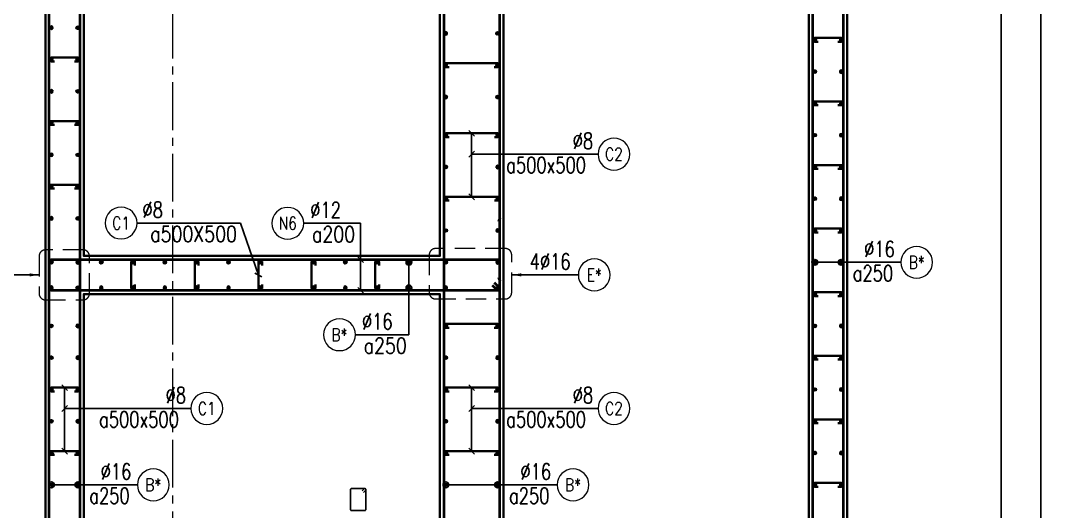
# Model space of a CAD drawing. Header units: millimetres. Extents: x 988833 to 1318015, y -9365 to 47591.
# Drawn here: x 1045245 to 1053339, y 1477 to 5337 of the extents above; entities that cross this region are included whole.
import ezdxf
from ezdxf.enums import TextEntityAlignment as Align

# ---------------------------------------------------------------- set-up
doc = ezdxf.new("R2010")
doc.units = ezdxf.units.MM
doc.header["$MEASUREMENT"] = 0
doc.linetypes.add('HIDDEN2', pattern=[4.7625, 3.175, -1.5875])
doc.linetypes.add('OF_Grid_1$0$CENTER2', pattern=[1.125, 0.75, -0.125, 0.125, -0.125])
doc.layers.get('0').update_dxf_attribs({"lineweight": 20})
doc.layers.get('Defpoints').update_dxf_attribs({"color": 151, "lineweight": 9})
for name, color, linetype, lineweight in [('KC-LEADER', 153, 'Continuous', 18), ('KC-THEP', 6, 'Continuous', 40), ('NDC_S_DIM', 1, 'Continuous', 15), ('NDC_S_HIDDEN', 8, 'HIDDEN2', 13), ('NDC_S_LEADER', 1, 'Continuous', 15), ('NDC_S_REBAR', 4, 'Continuous', 35), ('NDC_S_STIRRUP', 4, 'Continuous', 40), ('NDC_S_VN TEXT', 7, 'Continuous', 20), ('NDC_S_WALL', 6, 'Continuous', 35), ('OF_Grid_1$0$NDC_S_AXIS', 5, 'OF_Grid_1$0$CENTER2', 13)]:
    doc.layers.add(name, color=color, linetype=linetype, lineweight=lineweight)
doc.layers.add('Ligature', color=1, linetype='Continuous')
doc.styles.add('NDC_DIM', font='', dxfattribs={"width": 0.75})
doc.styles.add('NDC_EN TXT', font='romans.shx', dxfattribs={"width": 0.8})
doc.styles.get('NDC_DIM').set_extended_font_data('Dotum')
doc.dimstyles.new('NDC_dim_30', dxfattribs={"dimscale": 30, "dimtxt": 2.5, "dimasz": 1.5, "dimexe": 1.5, "dimexo": 2.5, "dimgap": 1, "dimtad": 1, "dimdec": 0, "dimzin": 0, "dimdsep": 46, "dimtxsty": 'NDC_DIM', "dimblk": 'DIMMARK', "dimcen": 0.09, "dimdle": 1.2, "dimclrd": 1, "dimclre": 1, "dimclrt": 3, "dimadec": 0, "dimazin": 0, "dimtfac": 1, "dimtdec": 0, "dimtix": 1, "dimtofl": 0, "dimtmove": 0, "dimatfit": 3, "dimfxl": 6, "dimfxlon": 1, "dimtolj": 1, "dimtzin": 0, "dimarcsym": 0})
doc.dimstyles.new('NDC_dim_50', dxfattribs={"dimscale": 50, "dimtxt": 2.5, "dimasz": 1.5, "dimexe": 1.5, "dimexo": 2.5, "dimgap": 1, "dimtad": 1, "dimdec": 0, "dimzin": 0, "dimdsep": 46, "dimtxsty": 'NDC_DIM', "dimblk": 'DIMMARK', "dimcen": 0.09, "dimdle": 1.2, "dimclrd": 1, "dimclre": 1, "dimclrt": 3, "dimadec": 0, "dimazin": 0, "dimtfac": 1, "dimtdec": 0, "dimtix": 1, "dimtofl": 0, "dimtmove": 0, "dimatfit": 3, "dimfxl": 6, "dimfxlon": 1, "dimtolj": 1, "dimtzin": 0, "dimarcsym": 0})

# ---------------------------------------------------------------- blocks, each defined once
blk = doc.blocks.new('THEP')
at = {"layer": 'KC-LEADER', "color": 6}
blk.add_circle((0, 0), 14, dxfattribs=at)
at = {"layer": 'KC-THEP'}
for p, q in [((-14, 0), (14, 0)), ((9.9, 9.9), (-9.9, -9.9)), ((-9.9, 9.9), (9.9, -9.9)), ((0, 14), (0, -14))]:
    blk.add_line(p, q, dxfattribs=at)
blk = doc.blocks.new('DIMMARK')
at = {"layer": 'NDC_S_DIM', "color": 1}
blk.add_line((-1.5, 0), (1, 0), dxfattribs=at)
at = {"layer": 'NDC_S_DIM', "color": 2, "const_width": 0.1}
blk.add_lwpolyline([(-0.42, -0.42), (0.42, 0.42)], dxfattribs=at)
blk = doc.blocks.new('*U13')
blk.add_circle((-2.5, 0), 2.5)
at = {"layer": 'NDC_S_VN TEXT', "color": 3, "style": 'NDC_EN TXT', "width": 0.75}
blk.add_attdef('DK1', (0.5, 0.85), '', height=2.5, dxfattribs=at)
at = {"layer": 'NDC_S_VN TEXT', "color": 7, "style": 'NDC_EN TXT', "width": 0.8}
blk.add_attdef('SH2', text='', height=2, dxfattribs=at).set_placement((-2.5, 0), align=Align.MIDDLE)
blk = doc.blocks.new('*U11')
blk.add_circle((-2.5, 0), 2.5)
at = {"layer": 'NDC_S_VN TEXT', "color": 3, "style": 'NDC_EN TXT', "width": 0.75}
for tag, p in [('DK1', (0.5, 0.85)), ('KC1', (0.5, -2.97))]:
    blk.add_attdef(tag, p, '', height=2.5, dxfattribs=at)
at = {"layer": 'NDC_S_VN TEXT', "color": 7, "style": 'NDC_EN TXT', "width": 0.8}
blk.add_attdef('SH2', text='', height=2, dxfattribs=at).set_placement((-2.5, 0), align=Align.MIDDLE)
blk = doc.blocks.new('*U12')
blk.add_circle((-2.5, 0), 2.5)
at = {"layer": 'NDC_S_VN TEXT', "color": 3, "style": 'NDC_EN TXT', "width": 0.75}
for tag, p in [('DK1', (0.5, 0.85)), ('KC1', (0.5, -2.97))]:
    blk.add_attdef(tag, p, '', height=2.5, dxfattribs=at)
at = {"layer": 'NDC_S_VN TEXT', "color": 7, "style": 'NDC_EN TXT', "width": 0.8}
blk.add_attdef('SH2', text='', height=2, dxfattribs=at).set_placement((-2.5, 0), align=Align.MIDDLE)
blk = doc.blocks.new('*U10')
blk.add_circle((2.5, 0), 2.5)
at = {"layer": 'NDC_S_VN TEXT', "color": 3, "style": 'NDC_EN TXT'}
for tag, width, p in [('DK2', 0.75, (-0.85, 0.85)), ('KC2', 0.8, (-0.85, -2.97))]:
    blk.add_attdef(tag, text='', height=2.5, dxfattribs=dict(at, width=width)).set_placement(p, align=Align.RIGHT)
at = {"layer": 'NDC_S_VN TEXT', "color": 7, "style": 'NDC_EN TXT', "width": 0.8}
blk.add_attdef('SH3', text='', height=2, dxfattribs=at).set_placement((2.5, 0), align=Align.MIDDLE)
blk = doc.blocks.new('*D629')
at = {"layer": 'Defpoints', "color": 0, "transparency": 16777216}
for p in [(1051740.9, 12485.6), (1052951.6, 12485.6), (1051740.9, 885.6)]:
    blk.add_point(p, dxfattribs=at)
at = {"layer": 'NDC_S_DIM', "color": 1, "lineweight": -2, "transparency": 16777216}
for p, q in [((1052651.6, 12485.6), (1053026.6, 12485.6)), ((1052951.6, 960.6), (1052951.6, 12410.6)), ((1052651.6, 885.6), (1053026.6, 885.6))]:
    blk.add_line(p, q, dxfattribs=at)
at = {"layer": 'NDC_S_DIM', "color": 1, "lineweight": -2, "transparency": 16777216, "xscale": 75, "yscale": 75, "zscale": 75}
for p, rotation in [((1052951.6, 12485.6), 90), ((1052951.6, 885.6), 270)]:
    blk.add_blockref('DIMMARK', p, dxfattribs=dict(at, rotation=rotation))
at = {"layer": 'NDC_S_DIM', "color": 3, "transparency": 16777216, "insert": (1052839.1, 6685.6), "char_height": 125, "attachment_point": 5, "rotation": 90, "style": 'NDC_DIM'}
blk.add_mtext('\\A1;11600', dxfattribs=at)
blk = doc.blocks.new('*D632')
at = {"layer": 'Defpoints', "color": 0, "ltscale": 200, "transparency": 16777216}
for p in [(1051740.9, 12485.6), (1053264.2, 12485.6), (1051740.9, 885.9)]:
    blk.add_point(p, dxfattribs=at)
at = {"layer": 'NDC_S_DIM', "color": 1, "lineweight": -2, "ltscale": 200, "transparency": 16777216}
for p, q in [((1052964.2, 12485.6), (1053339.2, 12485.6)), ((1053264.2, 960.9), (1053264.2, 12410.6)), ((1052964.2, 885.9), (1053339.2, 885.9))]:
    blk.add_line(p, q, dxfattribs=at)
at = {"layer": 'NDC_S_DIM', "color": 1, "lineweight": -2, "ltscale": 200, "transparency": 16777216, "xscale": 75, "yscale": 75, "zscale": 75}
for p, rotation in [((1053264.2, 12485.6), 90), ((1053264.2, 885.9), 270)]:
    blk.add_blockref('DIMMARK', p, dxfattribs=dict(at, rotation=rotation))
at = {"layer": 'NDC_S_DIM', "color": 3, "ltscale": 200, "transparency": 16777216, "insert": (1053151.6, 6685.7), "char_height": 125, "attachment_point": 5, "rotation": 90, "style": 'NDC_DIM'}
blk.add_mtext('\\A1;11600', dxfattribs=at)

msp = doc.modelspace()

# ---------------------------------------------------------------- linework, layer by layer
at = {"layer": 'Ligature'}
msp.add_lwpolyline([(1047940.4, 1626.5), (1047956.3, 1642.4, 0.668179), (1047950.6, 1656.4), (1047845.9, 1656.4, 0.414214), (1047837.8, 1648.2), (1047837.8, 1491.1, 0.414214), (1047845.9, 1482.9), (1047950.6, 1482.9, 0.414214), (1047958.7, 1491.1), (1047958.7, 1648.2, 0.668179), (1047944.8, 1654), (1047928.8, 1638)], format="xyb", dxfattribs=at)
at = {"layer": 'NDC_S_HIDDEN', "ltscale": 50}
for points in [[(1045736.4, 3533.3), (1045440.3, 3533.3, 0.414214), (1045390.3, 3483.3), (1045390.3, 3190.4, 0.414214), (1045440.3, 3140.4), (1045736.4, 3140.4, 0.414214), (1045786.4, 3190.4), (1045786.4, 3483.3, 0.414214)], [(1049054.9, 3544), (1048506.8, 3544, 0.414214), (1048456.8, 3494), (1048456.8, 3197.9, 0.414214), (1048506.8, 3147.9), (1049054.9, 3147.9, 0.414214), (1049104.9, 3197.9), (1049104.9, 3494, 0.414214)]]:
    msp.add_lwpolyline(points, format="xyb", close=True, dxfattribs=at)
at = {"layer": 'NDC_S_REBAR'}
for points in [[(1051512.6, 5170.6), (1051487.6, 5170.6, -1), (1051487.6, 5200.6), (1051694.6, 5200.6, -1), (1051694.6, 5170.6), (1051669.6, 5170.6)], [(1045511.8, 5015.7), (1045486.8, 5015.7, -1), (1045486.8, 5045.7), (1045693.8, 5045.7, -1), (1045693.8, 5015.7), (1045668.8, 5015.7)], [(1048612.6, 4970.6), (1048587.6, 4970.6, -1), (1048587.6, 5000.6), (1048993, 5000.6, -1), (1048993, 4970.6), (1048968, 4970.6)], [(1051512.6, 4670.6), (1051487.6, 4670.6, -1), (1051487.6, 4700.6), (1051694.6, 4700.6, -1), (1051694.6, 4670.6), (1051669.6, 4670.6)], [(1045511.8, 4515.7), (1045486.8, 4515.7, -1), (1045486.8, 4545.7), (1045693.8, 4545.7, -1), (1045693.8, 4515.7), (1045668.8, 4515.7)], [(1048614.1, 4420.6), (1048589.1, 4420.6, -1), (1048589.1, 4450.6), (1048994.6, 4450.6, -1), (1048994.6, 4420.6), (1048969.6, 4420.6)], [(1051512.6, 4170.6), (1051487.6, 4170.6, -1), (1051487.6, 4200.6), (1051694.6, 4200.6, -1), (1051694.6, 4170.6), (1051669.6, 4170.6)], [(1045511.8, 4015.7), (1045486.8, 4015.7, -1), (1045486.8, 4045.7), (1045693.8, 4045.7, -1), (1045693.8, 4015.7), (1045668.8, 4015.7)], [(1048614.1, 3920.6), (1048589.1, 3920.6, -1), (1048589.1, 3950.6), (1048994.6, 3950.6, -1), (1048994.6, 3920.6), (1048969.6, 3920.6)], [(1051512.6, 3670.6), (1051487.6, 3670.6, -1), (1051487.6, 3700.6), (1051694.6, 3700.6, -1), (1051694.6, 3670.6), (1051669.6, 3670.6)], [(1046143.7, 3260.6), (1046143.7, 3235.6, -1), (1046113.7, 3235.6), (1046113.7, 3435.6, -1), (1046143.7, 3435.6), (1046143.7, 3410.6)], [(1046643.7, 3260.6), (1046643.7, 3235.6, -1), (1046613.7, 3235.6), (1046613.7, 3435.6, -1), (1046643.7, 3435.6), (1046643.7, 3410.6)], [(1047143.7, 3260.6), (1047143.7, 3235.6, -1), (1047113.7, 3235.6), (1047113.7, 3435.6, -1), (1047143.7, 3435.6), (1047143.7, 3410.6)], [(1047562, 3260.6), (1047562, 3235.6, -1), (1047532, 3235.6), (1047532, 3435.6, -1), (1047562, 3435.6), (1047562, 3410.6)], [(1048062, 3260.6), (1048062, 3235.6, -1), (1048032, 3235.6), (1048032, 3435.6, -1), (1048062, 3435.6), (1048062, 3410.6)], [(1051512.6, 3170.6), (1051487.6, 3170.6, -1), (1051487.6, 3200.6), (1051694.6, 3200.6, -1), (1051694.6, 3170.6), (1051669.6, 3170.6)], [(1048612.6, 2920.6), (1048587.6, 2920.6, -1), (1048587.6, 2950.6), (1048993, 2950.6, -1), (1048993, 2920.6), (1048968, 2920.6)], [(1051512.6, 2670.6), (1051487.6, 2670.6, -1), (1051487.6, 2700.6), (1051694.6, 2700.6, -1), (1051694.6, 2670.6), (1051669.6, 2670.6)], [(1045511.8, 2420.6), (1045486.8, 2420.6, -1), (1045486.8, 2450.6), (1045693.8, 2450.6, -1), (1045693.8, 2420.6), (1045668.8, 2420.6)], [(1048612.6, 2420.6), (1048587.6, 2420.6, -1), (1048587.6, 2450.6), (1048993, 2450.6, -1), (1048993, 2420.6), (1048968, 2420.6)], [(1051512.6, 2170.6), (1051487.6, 2170.6, -1), (1051487.6, 2200.6), (1051694.6, 2200.6, -1), (1051694.6, 2170.6), (1051669.6, 2170.6)], [(1045511.8, 1920.6), (1045486.8, 1920.6, -1), (1045486.8, 1950.6), (1045693.8, 1950.6, -1), (1045693.8, 1920.6), (1045668.8, 1920.6)], [(1048612.6, 1920.6), (1048587.6, 1920.6, -1), (1048587.6, 1950.6), (1048993, 1950.6, -1), (1048993, 1920.6), (1048968, 1920.6)], [(1051512.6, 1670.6), (1051487.6, 1670.6, -1), (1051487.6, 1700.6), (1051694.6, 1700.6, -1), (1051694.6, 1670.6), (1051669.6, 1670.6)]]:
    msp.add_lwpolyline(points, format="xyb", dxfattribs=at)
at = {"layer": 'NDC_S_STIRRUP'}
for points in [[(1045670.3, 575.6), (1045710.3, 535.6, -0.414214), (1045690.3, 515.6), (1045490.3, 515.6, -0.414214), (1045470.3, 535.6), (1045470.3, 12835.6, -0.414214), (1045490.3, 12855.6), (1045690.3, 12855.6, -0.414214), (1045710.3, 12835.6), (1045710.3, 535.6, -0.414214), (1045690.3, 515.6), (1045650.3, 555.6)], [(1049001.1, 3317), (1049011.1, 3287), (1049011.1, 12835.6, 0.414214), (1048991.1, 12855.6), (1048591.1, 12855.6, 0.414214), (1048571.1, 12835.6), (1048571.1, 9586.3), (1048571.1, 9586.3)], [(1051671.1, 575.6), (1051711.1, 535.6, -0.414214), (1051691.1, 515.6), (1051491.1, 515.6, -0.414214), (1051471.1, 535.6), (1051471.1, 12835.6, -0.414214), (1051491.1, 12855.6), (1051691.1, 12855.6, -0.414214), (1051711.1, 12835.6), (1051711.1, 535.6, -0.414214), (1051691.1, 515.6), (1051651.1, 555.6)], [(1048571.1, 10085.6), (1048571.1, 10085.6), (1048571.1, 535.6, 0.414214), (1048591.1, 515.6), (1048991.1, 515.6, 0.414214), (1049011.1, 535.6), (1049011.1, 3786.3), (1049001.1, 3756.3)], [(1048951.1, 3255.6), (1048991.1, 3215.6, 0.414214), (1049011.1, 3235.6), (1049011.1, 3435.6, 0.414214), (1048991.1, 3455.6), (1045490.3, 3455.6, 0.414214), (1045470.3, 3435.6), (1045470.3, 3235.6, 0.414358), (1045490.3, 3215.6), (1048991.1, 3215.6, 0.414214), (1049011.1, 3235.6), (1048971.1, 3275.6)]]:
    msp.add_lwpolyline(points, format="xyb", dxfattribs=at)
at = {"layer": 'NDC_S_WALL'}
for points in [[(1051740.9, 12885.6), (1051740.9, 485.6), (1049040.9, 485.6), (1047542.1, 485.6), (1047542.1, 485.6), (1047542.1, 985.6), (1047542.1, 985.6), (1048540.9, 985.6), (1048540.9, 3185.6), (1048540.9, 3185.6), (1045740.9, 3185.6), (1045740.9, 3185.6), (1045740.9, 985.6), (1046739.7, 985.6), (1046739.7, 985.6), (1046739.7, 485.6), (1046739.7, 485.6), (1045440.9, 485.6), (1045440.9, 9885.6)], [(1045740.9, 12885.6), (1045740.9, 3485.6), (1045740.9, 3485.6), (1048540.9, 3485.6), (1048540.9, 3485.6), (1048540.9, 10535.6)], [(1049040.9, 12585.6), (1049040.9, 785.6), (1051440.9, 785.6), (1051440.9, 12585.6)]]:
    msp.add_lwpolyline(points, dxfattribs=at)
at = {"layer": 'OF_Grid_1$0$NDC_S_AXIS', "ltscale": 500}
msp.add_line((1046441.9, -1148.8), (1046441.9, 14547.4), dxfattribs=at)

# ---------------------------------------------------------------- block references
at = {"layer": 'KC-THEP', "xscale": -1}
for p, rotation in [((1045486.8, 5280.7), 350.3314355636191), ((1048587.6, 5235.6), 350.3314355636191), ((1051694.6, 5185.6), 170.331435563619), ((1045486.8, 5030.7), 350.3314355636191), ((1048587.6, 4985.6), 350.3314355636191), ((1051694.6, 4935.6), 170.331435563619), ((1045486.8, 4780.7), 350.3314355636191), ((1048587.6, 4735.6), 350.3314355636191), ((1051694.6, 4685.6), 170.331435563619), ((1045486.8, 4530.7), 350.3314355636191), ((1048994.6, 4435.6), 170.331435563619), ((1051694.6, 4435.6), 170.331435563619), ((1045486.8, 4280.7), 350.3314355636191), ((1048994.6, 4185.6), 170.331435563619), ((1051694.6, 4185.6), 170.331435563619), ((1045486.8, 4030.7), 350.3314355636191), ((1048994.6, 3935.6), 170.331435563619), ((1051694.6, 3935.6), 170.331435563619), ((1045486.8, 3780.7), 350.3314355636191), ((1048994.6, 3685.6), 170.331435563619), ((1051694.6, 3685.6), 170.331435563619), ((1045693.8, 3435.6), 170.331435563619), ((1048994.6, 3435.6), 170.331435563619), ((1051694.6, 3435.6), 170.331435563619), ((1045486.8, 3235.6), 350.3314355636191), ((1045878.7, 3235.6), 350.3314355636191), ((1046128.7, 3235.6), 350.3314355636191), ((1046378.7, 3235.6), 350.3314355636191), ((1046628.7, 3235.6), 350.3314355636191), ((1046878.7, 3235.6), 350.3314355636191), ((1047128.7, 3235.6), 350.3314355636191), ((1047547, 3235.6), 350.3314355636191), ((1047797, 3235.6), 350.3314355636191), ((1048047, 3235.6), 350.3314355636191), ((1048297, 3235.6), 350.3314355636191), ((1048587.6, 3235.6), 350.3314355636191), ((1051694.6, 3185.6), 170.331435563619), ((1045693.8, 2935.6), 170.331435563619), ((1048993, 2935.6), 170.331435563619), ((1051694.6, 2935.6), 170.331435563619), ((1045693.8, 2685.6), 170.331435563619), ((1048993, 2685.6), 170.331435563619), ((1051694.6, 2685.6), 170.331435563619), ((1045693.8, 2435.6), 170.331435563619), ((1048993, 2435.6), 170.331435563619), ((1051694.6, 2435.6), 170.331435563619), ((1045693.8, 2185.6), 170.331435563619), ((1048993, 2185.6), 170.331435563619), ((1051694.6, 2185.6), 170.331435563619), ((1045693.8, 1935.6), 170.331435563619), ((1048993, 1935.6), 170.331435563619), ((1051694.6, 1935.6), 170.331435563619), ((1045693.8, 1685.6), 170.331435563619), ((1048993, 1685.6), 170.331435563619), ((1051694.6, 1685.6), 170.331435563619)]:
    msp.add_blockref('THEP', p, dxfattribs=dict(at, rotation=rotation))
at = {"layer": 'KC-THEP'}
for p, rotation in [((1045693.8, 5280.7), 9.66856443638095), ((1048993, 5235.6), 9.66856443638085), ((1051487.6, 5185.6), 189.6685644363809), ((1045693.8, 5030.7), 9.66856443638095), ((1048993, 4985.6), 9.66856443638085), ((1051487.6, 4935.6), 189.6685644363809), ((1045693.8, 4780.7), 9.66856443638095), ((1048993, 4735.6), 9.66856443638085), ((1051487.6, 4685.6), 189.6685644363809), ((1045693.8, 4530.7), 9.66856443638095), ((1048587.6, 4435.6), 189.6685644363809), ((1051487.6, 4435.6), 189.6685644363809), ((1045693.8, 4280.7), 9.66856443638095), ((1048587.6, 4185.6), 189.6685644363809), ((1051487.6, 4185.6), 189.6685644363809), ((1045693.8, 4030.7), 9.66856443638095), ((1048587.6, 3935.6), 189.6685644363809), ((1051487.6, 3935.6), 189.6685644363809), ((1045693.8, 3780.7), 9.66856443638095), ((1048587.6, 3685.6), 189.6685644363809), ((1051487.6, 3685.6), 189.6685644363809), ((1045486.8, 3435.6), 189.6685644363809), ((1045878.7, 3435.6), 189.6685644363809), ((1046128.7, 3435.6), 189.6685644363809), ((1046378.7, 3435.6), 189.6685644363809), ((1046628.7, 3435.6), 189.6685644363809), ((1046878.7, 3435.6), 189.6685644363809), ((1047128.7, 3435.6), 189.6685644363809), ((1047547, 3435.6), 189.6685644363809), ((1047797, 3435.6), 189.6685644363809), ((1048047, 3435.6), 189.6685644363809), ((1048297, 3435.6), 189.6685644363809), ((1048587.6, 3435.6), 189.6685644363809), ((1051487.6, 3435.6), 189.6685644363809), ((1045693.8, 3235.6), 9.66856443638095), ((1048994.6, 3235.6), 9.66856443638095), ((1051487.6, 3185.6), 189.6685644363809), ((1045486.8, 2935.6), 189.6685644363809), ((1048587.6, 2935.6), 189.6685644363809), ((1051487.6, 2935.6), 189.6685644363809), ((1045486.8, 2685.6), 189.6685644363809), ((1048587.6, 2685.6), 189.6685644363809), ((1051487.6, 2685.6), 189.6685644363809), ((1045486.8, 2435.6), 189.6685644363809), ((1048587.6, 2435.6), 189.6685644363809), ((1051487.6, 2435.6), 189.6685644363809), ((1045486.8, 2185.6), 189.6685644363809), ((1048587.6, 2185.6), 189.6685644363809), ((1051487.6, 2185.6), 189.6685644363809), ((1045486.8, 1935.6), 189.6685644363809), ((1048587.6, 1935.6), 189.6685644363809), ((1051487.6, 1935.6), 189.6685644363809), ((1045486.8, 1685.6), 189.6685644363809), ((1048587.6, 1685.6), 189.6685644363809), ((1051487.6, 1685.6), 189.6685644363809)]:
    msp.add_blockref('THEP', p, dxfattribs=dict(at, rotation=rotation))
at = {"layer": 'NDC_S_VN TEXT'}
ref = msp.add_blockref('*U12', (1049783.6, 4286.2), dxfattribs=dict(at, xscale=-50, yscale=50, zscale=50))
ref.add_attrib('SH2', 'C2', dxfattribs={"color": 7, "height": 100, "style": 'NDC_EN TXT', "width": 0.8}).set_placement((1049908.6, 4286.2), align=Align.MIDDLE)
ref.add_attrib('DK1', '%%c8', (1049584.5, 4328.5), dxfattribs={"color": 3, "height": 125, "style": 'NDC_EN TXT', "width": 0.75})
ref.add_attrib('KC1', 'a500x500', (1049062.2, 4137.6), dxfattribs={"color": 3, "height": 125, "style": 'NDC_EN TXT', "width": 0.75})
ref = msp.add_blockref('*U10', (1046160.2, 3744.6), dxfattribs=dict(at, xscale=-50, yscale=50, zscale=50))
ref.add_attrib('SH3', 'C1', dxfattribs={"color": 7, "height": 100, "style": 'NDC_EN TXT', "width": 0.8}).set_placement((1046035.2, 3744.6), align=Align.MIDDLE)
ref.add_attrib('DK2', '%%c8', dxfattribs={"color": 3, "height": 125, "style": 'NDC_EN TXT', "width": 0.75}).set_placement((1046363.4, 3786.9), align=Align.RIGHT)
ref.add_attrib('KC2', 'a500X500', dxfattribs={"color": 3, "height": 125, "style": 'NDC_EN TXT', "width": 0.8}).set_placement((1046945.6, 3596), align=Align.RIGHT)
ref = msp.add_blockref('*U10', (1047470, 3742.5), dxfattribs=dict(at, xscale=-50, yscale=50, zscale=50))
ref.add_attrib('SH3', 'N6', dxfattribs={"color": 7, "height": 100, "style": 'NDC_EN TXT', "width": 0.8}).set_placement((1047345, 3742.5), align=Align.MIDDLE)
ref.add_attrib('DK2', '%%C12', dxfattribs={"color": 3, "height": 125, "style": 'NDC_EN TXT', "width": 0.75}).set_placement((1047762.5, 3784.7), align=Align.RIGHT)
ref.add_attrib('KC2', 'a200', dxfattribs={"color": 3, "height": 125, "style": 'NDC_EN TXT', "width": 0.8}).set_placement((1047874.4, 3593.8), align=Align.RIGHT)
ref = msp.add_blockref('*U11', (1052163.5, 3435.6), dxfattribs=dict(at, xscale=-50, yscale=50, zscale=50))
ref.add_attrib('SH2', 'B*', dxfattribs={"color": 7, "height": 100, "style": 'NDC_EN TXT', "width": 0.8}).set_placement((1052288.5, 3435.6), align=Align.MIDDLE)
ref.add_attrib('DK1', '%%C16', (1051875.2, 3477.9), dxfattribs={"color": 3, "height": 125, "style": 'NDC_EN TXT', "width": 0.75})
ref.add_attrib('KC1', 'a250', (1051785.9, 3287), dxfattribs={"color": 3, "height": 125, "style": 'NDC_EN TXT', "width": 0.75})
ref = msp.add_blockref('*U13', (1049628.8, 3336.9), dxfattribs=dict(at, xscale=-50, yscale=50, zscale=50))
ref.add_attrib('SH2', 'E*', dxfattribs={"color": 7, "height": 100, "style": 'NDC_EN TXT', "width": 0.8}).set_placement((1049753.8, 3336.9), align=Align.MIDDLE)
ref.add_attrib('DK1', '4%%C16', (1049246.6, 3379.1), dxfattribs={"color": 3, "height": 125, "style": 'NDC_EN TXT', "width": 0.75})
ref = msp.add_blockref('*U10', (1047876.4, 2865.9), dxfattribs=dict(at, xscale=-50, yscale=50, zscale=50))
ref.add_attrib('SH3', 'B*', dxfattribs={"color": 7, "height": 100, "style": 'NDC_EN TXT', "width": 0.8}).set_placement((1047751.4, 2865.9), align=Align.MIDDLE)
ref.add_attrib('DK2', '%%C16', dxfattribs={"color": 3, "height": 125, "style": 'NDC_EN TXT', "width": 0.75}).set_placement((1048168.9, 2908.2), align=Align.RIGHT)
ref.add_attrib('KC2', 'a250', dxfattribs={"color": 3, "height": 125, "style": 'NDC_EN TXT', "width": 0.8}).set_placement((1048280.8, 2717.3), align=Align.RIGHT)
ref = msp.add_blockref('*U12', (1046583.6, 2286.2), dxfattribs=dict(at, xscale=-50, yscale=50, zscale=50))
ref.add_attrib('SH2', 'C1', dxfattribs={"color": 7, "height": 100, "style": 'NDC_EN TXT', "width": 0.8}).set_placement((1046708.6, 2286.2), align=Align.MIDDLE)
ref.add_attrib('DK1', '%%c8', (1046384.5, 2328.5), dxfattribs={"color": 3, "height": 125, "style": 'NDC_EN TXT', "width": 0.75})
ref.add_attrib('KC1', 'a500x500', (1045862.2, 2137.6), dxfattribs={"color": 3, "height": 125, "style": 'NDC_EN TXT', "width": 0.75})
ref = msp.add_blockref('*U12', (1049783.6, 2286.2), dxfattribs=dict(at, xscale=-50, yscale=50, zscale=50))
ref.add_attrib('SH2', 'C2', dxfattribs={"color": 7, "height": 100, "style": 'NDC_EN TXT', "width": 0.8}).set_placement((1049908.6, 2286.2), align=Align.MIDDLE)
ref.add_attrib('DK1', '%%c8', (1049584.5, 2328.5), dxfattribs={"color": 3, "height": 125, "style": 'NDC_EN TXT', "width": 0.75})
ref.add_attrib('KC1', 'a500x500', (1049062.2, 2137.6), dxfattribs={"color": 3, "height": 125, "style": 'NDC_EN TXT', "width": 0.75})
ref = msp.add_blockref('*U11', (1046162.7, 1685.6), dxfattribs=dict(at, xscale=-50, yscale=50, zscale=50))
ref.add_attrib('SH2', 'B*', dxfattribs={"color": 7, "height": 100, "style": 'NDC_EN TXT', "width": 0.8}).set_placement((1046287.7, 1685.6), align=Align.MIDDLE)
ref.add_attrib('DK1', '%%C16', (1045874.4, 1727.9), dxfattribs={"color": 3, "height": 125, "style": 'NDC_EN TXT', "width": 0.75})
ref.add_attrib('KC1', 'a250', (1045785.1, 1537), dxfattribs={"color": 3, "height": 125, "style": 'NDC_EN TXT', "width": 0.75})
ref = msp.add_blockref('*U11', (1049462, 1685.6), dxfattribs=dict(at, xscale=-50, yscale=50, zscale=50))
ref.add_attrib('SH2', 'B*', dxfattribs={"color": 7, "height": 100, "style": 'NDC_EN TXT', "width": 0.8}).set_placement((1049587, 1685.6), align=Align.MIDDLE)
ref.add_attrib('DK1', '%%C16', (1049173.6, 1727.9), dxfattribs={"color": 3, "height": 125, "style": 'NDC_EN TXT', "width": 0.75})
ref.add_attrib('KC1', 'a250', (1049084.3, 1537), dxfattribs={"color": 3, "height": 125, "style": 'NDC_EN TXT', "width": 0.75})

# ---------------------------------------------------------------- dimensions: what is measured, and where the dimension line sits
at = {"layer": 'NDC_S_DIM'}
dim = msp.add_linear_dim(base=(1052951.6, 12485.6), p1=(1051740.9, 885.6), p2=(1051740.9, 12485.6), angle=90, dimstyle='NDC_dim_50', override={"dimtmove": 1}, dxfattribs=at)
dim.commit()
dim.dimension.update_dxf_attribs({"geometry": '*D629', "text_midpoint": (1052839.1, 6685.6)})
at = {"layer": 'NDC_S_DIM', "ltscale": 200}
dim = msp.add_linear_dim(base=(1053264.2, 12485.6), p1=(1051740.9, 885.9), p2=(1051740.9, 12485.6), angle=90, dimstyle='NDC_dim_50', override={"dimtmove": 1}, dxfattribs=at)
dim.commit()
dim.dimension.update_dxf_attribs({"geometry": '*D632', "text_midpoint": (1053151.6, 6685.7)})

# ---------------------------------------------------------------- leaders
at = {"layer": 'NDC_S_LEADER'}
for points, dimstyle, override in [([(1048790.3, 4450.6), (1048790.3, 3950.6)], 'NDC_dim_30', {"dimtad": 0, "dimldrblk": 'Oblique'}), ([(1048790.3, 3950.6), (1048790.3, 4450.6)], 'NDC_dim_30', {"dimtad": 0, "dimldrblk": 'Oblique'}), ([(1048790.3, 4286.2), (1049783.6, 4286.2)], 'NDC_dim_30', {"dimtad": 0, "dimldrblk": 'Oblique'}), ([(1047113.7, 3335.6), (1046973.1, 3744.6), (1046160.2, 3744.6)], 'NDC_dim_30', {"dimtad": 0, "dimldrblk": 'Oblique'}), ([(1047917.4, 3215.6), (1047917.4, 3742.3), (1047470, 3742.3)], 'NDC_dim_30', {"dimgap": 1, "dimtad": 0, "dimldrblk": 'Oblique'}), ([(1047917.4, 3455.6), (1047917.4, 3742.3), (1047470, 3742.3)], 'NDC_dim_30', {"dimtad": 0, "dimldrblk": 'Oblique'}), ([(1048297, 3435.6), (1048297, 2865.7), (1047876.4, 2865.7)], 'NDC_dim_30', {"dimgap": 1, "dimtad": 0, "dimldrblk": 'Origin'}), ([(1051487.6, 3435.6), (1052163.5, 3435.6)], 'NDC_dim_30', {"dimtad": 0, "dimldrblk": 'Origin'}), ([(1051694.6, 3435.6), (1052163.5, 3435.6)], 'NDC_dim_30', {"dimtad": 0, "dimldrblk": 'Origin'}), ([(1045390.3, 3336.9), (1044851.4, 3336.9)], 'NDC_dim_50', {"dimgap": 1, "dimtad": 0}), ([(1049104.9, 3336.9), (1049628.8, 3336.9)], 'NDC_dim_50', {"dimgap": 1, "dimtad": 0}), ([(1048297, 3235.6), (1048297, 2865.7), (1047876.4, 2865.7)], 'NDC_dim_30', {"dimgap": 1, "dimtad": 0, "dimldrblk": 'Origin'}), ([(1045590.3, 2450.6), (1045590.3, 1950.6)], 'NDC_dim_30', {"dimtad": 0, "dimldrblk": 'Oblique'}), ([(1045590.3, 1950.6), (1045590.3, 2450.6)], 'NDC_dim_30', {"dimtad": 0, "dimldrblk": 'Oblique'}), ([(1048790.3, 2450.6), (1048790.3, 1950.6)], 'NDC_dim_30', {"dimtad": 0, "dimldrblk": 'Oblique'}), ([(1048790.3, 1950.6), (1048790.3, 2450.6)], 'NDC_dim_30', {"dimtad": 0, "dimldrblk": 'Oblique'}), ([(1045590.3, 2286.2), (1046583.6, 2286.2)], 'NDC_dim_30', {"dimtad": 0, "dimldrblk": 'Oblique'}), ([(1048790.3, 2286.2), (1049783.6, 2286.2)], 'NDC_dim_30', {"dimtad": 0, "dimldrblk": 'Oblique'}), ([(1045486.8, 1685.6), (1046162.7, 1685.6)], 'NDC_dim_30', {"dimtad": 0, "dimldrblk": 'Origin'}), ([(1045693.8, 1685.6), (1046162.7, 1685.6)], 'NDC_dim_30', {"dimtad": 0, "dimldrblk": 'Origin'}), ([(1048587.6, 1685.6), (1049462, 1685.6)], 'NDC_dim_30', {"dimtad": 0, "dimldrblk": 'Origin'}), ([(1048993, 1685.6), (1049462, 1685.6)], 'NDC_dim_30', {"dimtad": 0, "dimldrblk": 'Origin'})]:
    msp.add_leader(points, dimstyle=dimstyle, override=override, dxfattribs=at)

doc.saveas('drawing.dxf')
